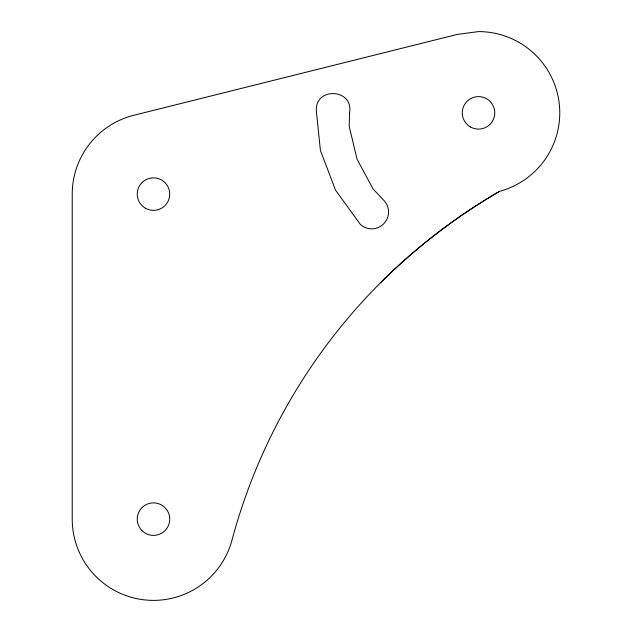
<?xml version="1.0" encoding="UTF-8"?>
<svg xmlns="http://www.w3.org/2000/svg" width="632" height="632" viewBox="0 0 632 632"><rect width="100%" height="100%" fill="white"/><g stroke="black" fill="none" stroke-linecap="round" stroke-linejoin="round"><path stroke-width="0.95" d="M380.606 282.662C416.243 247.381 456.257 216.657 499.549 191.346A81.259 81.259 0 0 0 478.511 31.6L457.481 34.365L132.451 115.624A81.259 81.259 0 0 0 72.23 194.111L72.23 519.141A81.259 81.259 0 0 0 231.976 540.17A574.638 574.638 0 0 1 499.549 191.346M349.567 112.859L349.196 126.242L357.064 159.256L373.212 189.11L384.698 201.252A16.867 16.867 0 0 1 361.962 225.766L360.453 224.542L335.568 190.177L320.432 150.55L316.395 111.524C314.08 86.608 353.873 88.211 349.567 112.859M145.36 208.189A16.25 16.25 0 0 0 169.739 194.111A16.25 16.25 0 0 0 145.36 180.041A16.25 16.25 0 0 0 145.36 208.189M141.995 530.635A16.25 16.25 0 0 0 169.186 523.351A16.25 16.25 0 0 0 149.278 503.443A16.25 16.25 0 0 0 141.995 530.635M470.39 126.929A16.25 16.25 0 0 0 494.769 112.859A16.25 16.25 0 0 0 470.39 98.782A16.25 16.25 0 0 0 470.39 126.929"/></g></svg>
